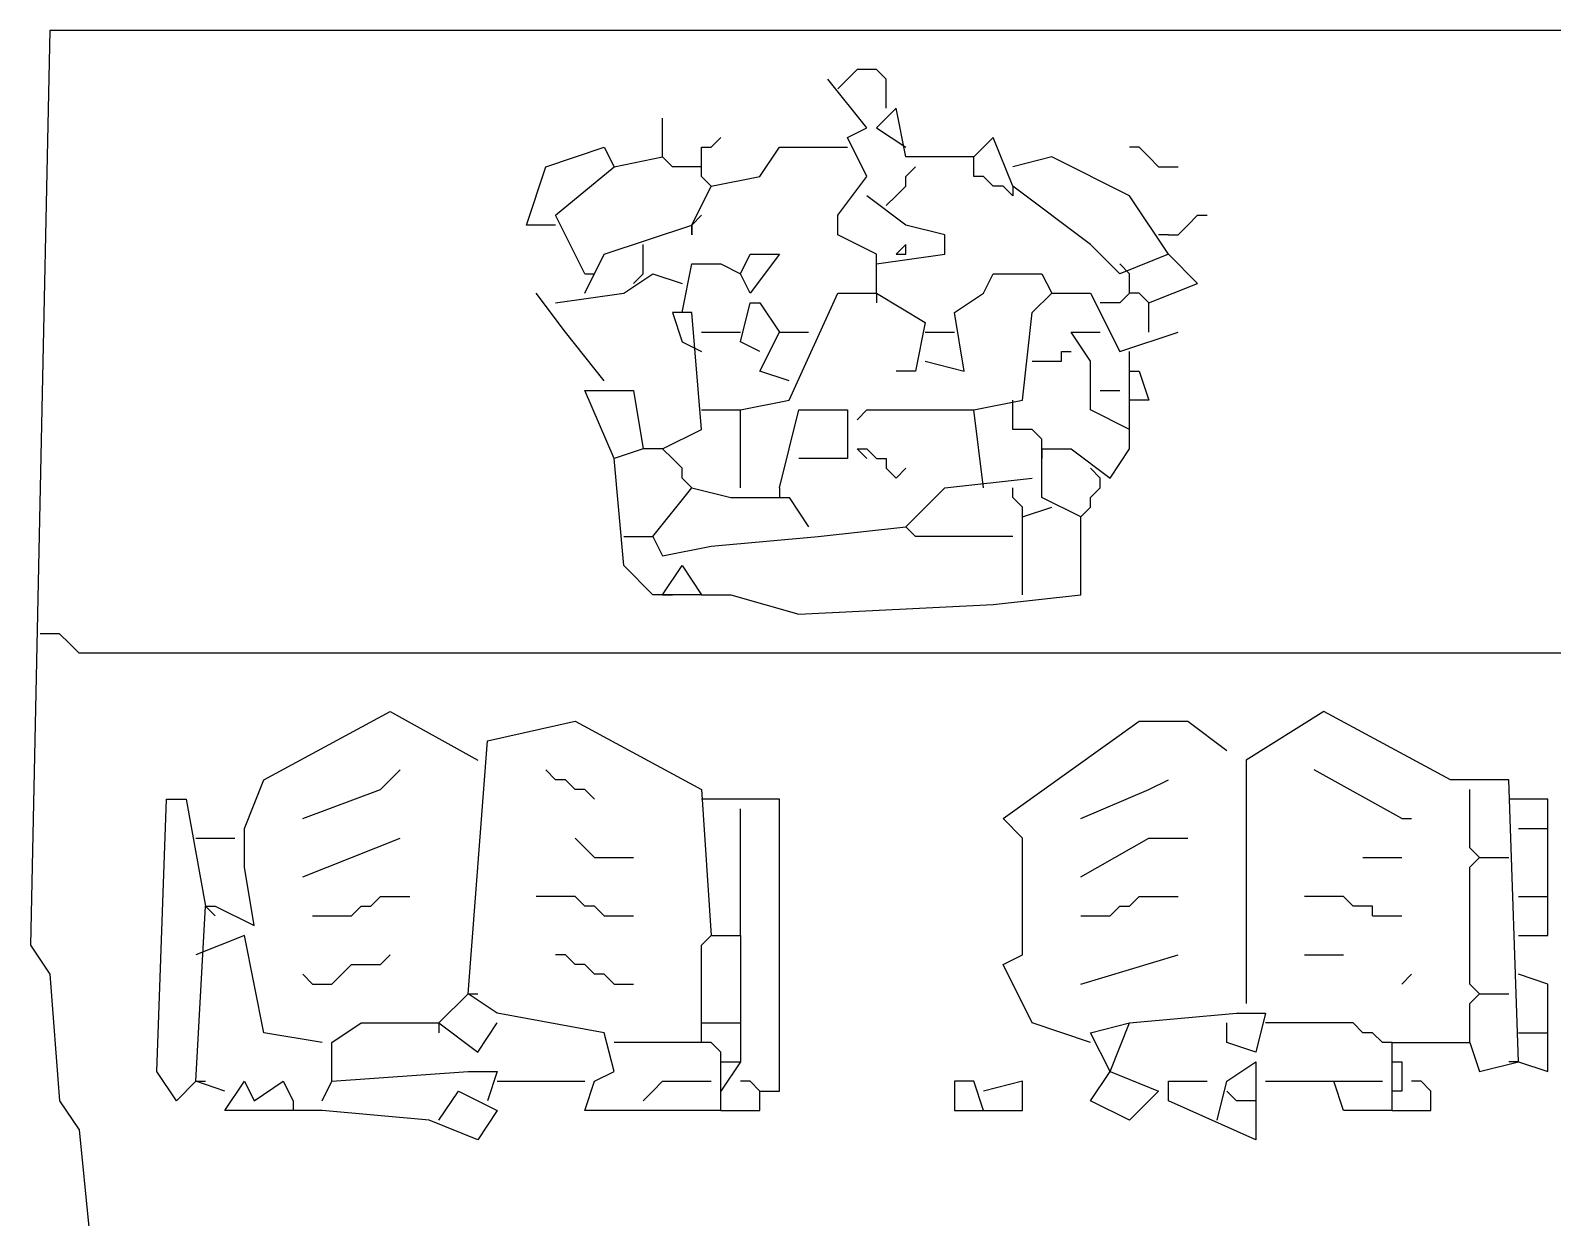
# Model space of a CAD drawing. Header units: inches. Extents: x 0.1 to 9.75, y 0.02 to 4.75.
# Drawn here: x 2.7472 to 2.9646, y 3.8569 to 4.0264 of the extents above; entities that cross this region are included whole.
import ezdxf

# ---------------------------------------------------------------- set-up
doc = ezdxf.new("R2010")
doc.units = ezdxf.units.IN
doc.header["$MEASUREMENT"] = 0
doc.layers.add('PFV', color=179, linetype='Continuous')

msp = doc.modelspace()

# ---------------------------------------------------------------- linework, layer by layer
at = {"layer": 'PFV', "color": 1}
for p, q in [((2.75, 4.026389), (2.747222, 3.895833)), ((2.981944, 4.026389), (2.75, 4.026389)), ((2.866667, 4.0125), (2.861111, 4.019444)), ((2.863889, 4.019444), (2.8625, 4.018056)), ((2.865278, 4.020833), (2.863889, 4.019444)), ((2.868056, 4.020833), (2.865278, 4.020833)), ((2.869444, 4.019444), (2.868056, 4.020833)), ((2.869444, 4.015278), (2.869444, 4.019444)), ((2.870833, 4.015278), (2.868056, 4.0125)), ((2.872222, 4.008333), (2.870833, 4.015278)), ((2.8375, 4.008333), (2.8375, 4.013889)), ((2.863889, 4.011111), (2.866667, 4.0125)), ((2.868056, 4.0125), (2.872222, 4.009722)), ((2.844444, 4.009722), (2.845833, 4.011111)), ((2.866667, 4.005556), (2.863889, 4.011111)), ((2.884722, 4.011111), (2.881944, 4.008333)), ((2.8875, 4.004167), (2.884722, 4.011111)), ((2.820833, 4.006944), (2.829167, 4.009722)), ((2.829167, 4.009722), (2.830556, 4.006944)), ((2.830556, 4.006944), (2.8375, 4.008333)), ((2.838889, 4.006944), (2.8375, 4.008333)), ((2.843056, 4.005556), (2.843056, 4.009722)), ((2.843056, 4.009722), (2.844444, 4.009722)), ((2.851389, 4.005556), (2.854167, 4.009722)), ((2.854167, 4.009722), (2.863889, 4.009722)), ((2.881944, 4.008333), (2.872222, 4.008333)), ((2.881944, 4.005556), (2.881944, 4.008333)), ((2.893056, 4.008333), (2.8875, 4.006944)), ((2.904167, 4.002778), (2.893056, 4.008333)), ((2.905556, 4.009722), (2.904167, 4.009722)), ((2.906944, 4.008333), (2.905556, 4.009722)), ((2.908333, 4.006944), (2.906944, 4.008333)), ((2.818056, 3.998611), (2.820833, 4.006944)), ((2.822222, 4), (2.830556, 4.006944)), ((2.843056, 4.006944), (2.838889, 4.006944)), ((2.872222, 4.005556), (2.873611, 4.006944)), ((2.908333, 4.006944), (2.911111, 4.006944)), ((2.841667, 3.998611), (2.844444, 4.004167)), ((2.844444, 4.004167), (2.843056, 4.005556)), ((2.844444, 4.004167), (2.851389, 4.005556)), ((2.8625, 4), (2.866667, 4.005556)), ((2.870833, 4.002778), (2.872222, 4.004167)), ((2.872222, 4.004167), (2.872222, 4.005556)), ((2.883333, 4.005556), (2.881944, 4.005556)), ((2.884722, 4.004167), (2.883333, 4.005556)), ((2.886111, 4.004167), (2.884722, 4.004167)), ((2.8875, 4.002778), (2.886111, 4.004167)), ((2.898611, 3.995833), (2.8875, 4.004167)), ((2.8875, 4.004167), (2.8875, 4.002778)), ((2.872222, 3.998611), (2.866667, 4.002778)), ((2.869444, 4.001389), (2.870833, 4.002778)), ((2.909722, 3.994444), (2.904167, 4.002778)), ((2.826389, 3.991667), (2.822222, 4)), ((2.841667, 3.998611), (2.843056, 4)), ((2.8625, 3.997222), (2.8625, 4)), ((2.9125, 3.998611), (2.913889, 4)), ((2.913889, 4), (2.915278, 4)), ((2.822222, 3.998611), (2.818056, 3.998611)), ((2.829167, 3.994444), (2.841667, 3.998611)), ((2.841667, 3.998611), (2.841667, 3.997222)), ((2.841667, 3.997222), (2.841667, 3.998611)), ((2.877778, 3.997222), (2.872222, 3.998611)), ((2.911111, 3.997222), (2.9125, 3.998611)), ((2.834722, 3.991667), (2.834722, 3.995833)), ((2.868056, 3.994444), (2.8625, 3.997222)), ((2.872222, 3.995833), (2.870833, 3.994444)), ((2.872222, 3.994444), (2.872222, 3.995833)), ((2.877778, 3.994444), (2.877778, 3.997222)), ((2.902778, 3.991667), (2.898611, 3.995833)), ((2.909722, 3.997222), (2.908333, 3.997222)), ((2.909722, 3.997222), (2.911111, 3.997222)), ((2.826389, 3.988889), (2.829167, 3.994444)), ((2.840278, 3.986111), (2.841667, 3.993056)), ((2.841667, 3.993056), (2.845833, 3.993056)), ((2.845833, 3.993056), (2.848611, 3.991667)), ((2.848611, 3.991667), (2.85, 3.994444)), ((2.85, 3.994444), (2.854167, 3.994444)), ((2.854167, 3.994444), (2.85, 3.988889)), ((2.868056, 3.988889), (2.868056, 3.994444)), ((2.868056, 3.993056), (2.877778, 3.994444)), ((2.870833, 3.994444), (2.872222, 3.994444)), ((2.909722, 3.994444), (2.902778, 3.991667)), ((2.904167, 3.991667), (2.902778, 3.993056)), ((2.913889, 3.990278), (2.909722, 3.994444)), ((2.826389, 3.991667), (2.827778, 3.991667)), ((2.831944, 3.988889), (2.836111, 3.991667)), ((2.834722, 3.991667), (2.833333, 3.990278)), ((2.836111, 3.991667), (2.840278, 3.990278)), ((2.85, 3.988889), (2.848611, 3.991667)), ((2.883333, 3.988889), (2.884722, 3.991667)), ((2.884722, 3.991667), (2.891667, 3.991667)), ((2.891667, 3.991667), (2.893056, 3.988889)), ((2.904167, 3.988889), (2.904167, 3.991667)), ((2.823611, 3.983333), (2.819444, 3.988889)), ((2.822222, 3.9875), (2.831944, 3.988889)), ((2.855556, 3.973611), (2.8625, 3.988889)), ((2.8625, 3.988889), (2.868056, 3.988889)), ((2.868056, 3.988889), (2.875, 3.984722)), ((2.868056, 3.988889), (2.868056, 3.9875)), ((2.879167, 3.986111), (2.883333, 3.988889)), ((2.890278, 3.986111), (2.893056, 3.988889)), ((2.893056, 3.988889), (2.898611, 3.988889)), ((2.898611, 3.988889), (2.902778, 3.980556)), ((2.904167, 3.988889), (2.902778, 3.9875)), ((2.905556, 3.988889), (2.904167, 3.988889)), ((2.906944, 3.9875), (2.905556, 3.988889)), ((2.906944, 3.9875), (2.913889, 3.990278)), ((2.848611, 3.981944), (2.85, 3.9875)), ((2.85, 3.9875), (2.851389, 3.9875)), ((2.851389, 3.9875), (2.854167, 3.983333)), ((2.902778, 3.9875), (2.9, 3.9875)), ((2.906944, 3.983333), (2.906944, 3.9875)), ((2.841667, 3.986111), (2.838889, 3.986111)), ((2.838889, 3.986111), (2.840278, 3.981944)), ((2.843056, 3.969444), (2.841667, 3.986111)), ((2.875, 3.984722), (2.873611, 3.977778)), ((2.880556, 3.977778), (2.879167, 3.986111)), ((2.888889, 3.973611), (2.890278, 3.986111)), ((2.829167, 3.976389), (2.823611, 3.983333)), ((2.843056, 3.983333), (2.848611, 3.983333)), ((2.851389, 3.977778), (2.854167, 3.983333)), ((2.854167, 3.983333), (2.858333, 3.983333)), ((2.875, 3.983333), (2.879167, 3.983333)), ((2.898611, 3.979167), (2.895833, 3.983333)), ((2.895833, 3.983333), (2.9, 3.983333)), ((2.902778, 3.980556), (2.911111, 3.983333)), ((2.840278, 3.981944), (2.843056, 3.980556)), ((2.851389, 3.980556), (2.848611, 3.981944)), ((2.894444, 3.979167), (2.894444, 3.980556)), ((2.894444, 3.980556), (2.895833, 3.980556)), ((2.904167, 3.977778), (2.904167, 3.980556)), ((2.855556, 3.976389), (2.851389, 3.977778)), ((2.873611, 3.977778), (2.870833, 3.977778)), ((2.875, 3.979167), (2.880556, 3.977778)), ((2.890278, 3.979167), (2.894444, 3.979167)), ((2.898611, 3.972222), (2.898611, 3.979167)), ((2.904167, 3.966667), (2.904167, 3.977778)), ((2.904167, 3.977778), (2.905556, 3.977778)), ((2.905556, 3.977778), (2.906944, 3.973611)), ((2.830556, 3.965278), (2.826389, 3.975)), ((2.826389, 3.975), (2.833333, 3.975)), ((2.833333, 3.975), (2.834722, 3.966667)), ((2.848611, 3.972222), (2.855556, 3.973611)), ((2.881944, 3.972222), (2.888889, 3.973611)), ((2.8875, 3.972222), (2.8875, 3.973611)), ((2.9, 3.975), (2.902778, 3.975)), ((2.906944, 3.973611), (2.904167, 3.973611)), ((2.843056, 3.972222), (2.848611, 3.972222)), ((2.848611, 3.961111), (2.848611, 3.972222)), ((2.854167, 3.961111), (2.856944, 3.972222)), ((2.856944, 3.972222), (2.863889, 3.972222)), ((2.863889, 3.972222), (2.863889, 3.965278)), ((2.865278, 3.970833), (2.866667, 3.972222)), ((2.866667, 3.972222), (2.881944, 3.972222)), ((2.883333, 3.961111), (2.881944, 3.972222)), ((2.8875, 3.969444), (2.8875, 3.972222)), ((2.904167, 3.969444), (2.898611, 3.972222)), ((2.8375, 3.966667), (2.843056, 3.969444)), ((2.890278, 3.969444), (2.8875, 3.969444)), ((2.891667, 3.968056), (2.890278, 3.969444)), ((2.891667, 3.966667), (2.891667, 3.968056)), ((2.834722, 3.966667), (2.830556, 3.965278)), ((2.831944, 3.95), (2.830556, 3.965278)), ((2.8375, 3.966667), (2.834722, 3.966667)), ((2.838889, 3.965278), (2.8375, 3.966667)), ((2.840278, 3.963889), (2.838889, 3.965278)), ((2.863889, 3.965278), (2.856944, 3.965278)), ((2.865278, 3.966667), (2.866667, 3.966667)), ((2.865278, 3.966667), (2.866667, 3.965278)), ((2.866667, 3.966667), (2.868056, 3.965278)), ((2.868056, 3.965278), (2.869444, 3.965278)), ((2.869444, 3.965278), (2.869444, 3.963889)), ((2.891667, 3.959722), (2.891667, 3.966667)), ((2.891667, 3.966667), (2.895833, 3.966667)), ((2.891667, 3.966667), (2.891667, 3.965278)), ((2.895833, 3.966667), (2.901389, 3.9625)), ((2.901389, 3.9625), (2.904167, 3.966667)), ((2.840278, 3.9625), (2.840278, 3.963889)), ((2.869444, 3.963889), (2.870833, 3.9625)), ((2.870833, 3.9625), (2.872222, 3.963889)), ((2.9, 3.9625), (2.898611, 3.963889)), ((2.836111, 3.954167), (2.841667, 3.961111)), ((2.841667, 3.961111), (2.840278, 3.9625)), ((2.841667, 3.961111), (2.847222, 3.959722)), ((2.854167, 3.961111), (2.854167, 3.959722)), ((2.872222, 3.955556), (2.877778, 3.961111)), ((2.877778, 3.961111), (2.890278, 3.9625)), ((2.8875, 3.959722), (2.8875, 3.961111)), ((2.898611, 3.959722), (2.9, 3.961111)), ((2.9, 3.961111), (2.9, 3.9625)), ((2.847222, 3.959722), (2.855556, 3.959722)), ((2.855556, 3.959722), (2.858333, 3.955556)), ((2.888889, 3.958333), (2.8875, 3.959722)), ((2.888889, 3.956944), (2.893056, 3.958333)), ((2.888889, 3.956944), (2.888889, 3.958333)), ((2.897222, 3.956944), (2.891667, 3.959722)), ((2.897222, 3.956944), (2.898611, 3.958333)), ((2.898611, 3.958333), (2.898611, 3.959722)), ((2.888889, 3.951389), (2.888889, 3.956944)), ((2.897222, 3.945833), (2.897222, 3.956944)), ((2.831944, 3.954167), (2.836111, 3.954167)), ((2.836111, 3.954167), (2.8375, 3.951389)), ((2.844444, 3.952778), (2.859722, 3.954167)), ((2.859722, 3.954167), (2.872222, 3.955556)), ((2.873611, 3.954167), (2.872222, 3.955556)), ((2.8875, 3.954167), (2.873611, 3.954167)), ((2.8375, 3.951389), (2.844444, 3.952778)), ((2.836111, 3.945833), (2.831944, 3.95)), ((2.8375, 3.945833), (2.840278, 3.95)), ((2.840278, 3.95), (2.843056, 3.945833)), ((2.888889, 3.945833), (2.888889, 3.951389)), ((2.843056, 3.945833), (2.836111, 3.945833)), ((2.8375, 3.945833), (2.838889, 3.945833)), ((2.843056, 3.945833), (2.847222, 3.945833)), ((2.847222, 3.945833), (2.856944, 3.943056)), ((2.884722, 3.944444), (2.897222, 3.945833)), ((2.856944, 3.943056), (2.884722, 3.944444)), ((2.751389, 3.940278), (2.748611, 3.940278)), ((2.752778, 3.938889), (2.751389, 3.940278)), ((2.754167, 3.9375), (2.752778, 3.938889)), ((2.977778, 3.9375), (2.754167, 3.9375)), ((2.780556, 3.919444), (2.798611, 3.929167)), ((2.798611, 3.929167), (2.811111, 3.922222)), ((2.8125, 3.925), (2.825, 3.927778)), ((2.825, 3.927778), (2.843056, 3.918056)), ((2.895833, 3.920833), (2.905556, 3.927778)), ((2.905556, 3.927778), (2.9125, 3.927778)), ((2.9125, 3.927778), (2.918056, 3.923611)), ((2.931944, 3.929167), (2.920833, 3.922222)), ((2.95, 3.919444), (2.931944, 3.929167)), ((2.809722, 3.888889), (2.8125, 3.925)), ((2.920833, 3.922222), (2.920833, 3.8875)), ((2.777778, 3.9125), (2.780556, 3.919444)), ((2.797222, 3.918056), (2.8, 3.920833)), ((2.822222, 3.919444), (2.820833, 3.920833)), ((2.823611, 3.919444), (2.822222, 3.919444)), ((2.825, 3.918056), (2.823611, 3.919444)), ((2.886111, 3.913889), (2.895833, 3.920833)), ((2.906944, 3.918056), (2.909722, 3.919444)), ((2.943056, 3.913889), (2.930556, 3.920833)), ((2.958333, 3.919444), (2.95, 3.919444)), ((2.959722, 3.879167), (2.958333, 3.919444)), ((2.786111, 3.913889), (2.797222, 3.918056)), ((2.826389, 3.918056), (2.825, 3.918056)), ((2.827778, 3.916667), (2.826389, 3.918056)), ((2.843056, 3.918056), (2.844444, 3.897222)), ((2.897222, 3.913889), (2.906944, 3.918056)), ((2.952778, 3.909722), (2.952778, 3.918056)), ((2.765278, 3.877778), (2.766667, 3.916667)), ((2.766667, 3.916667), (2.769444, 3.916667)), ((2.769444, 3.916667), (2.772222, 3.901389)), ((2.854167, 3.916667), (2.843056, 3.916667)), ((2.848611, 3.897222), (2.848611, 3.915278)), ((2.854167, 3.875), (2.854167, 3.916667)), ((2.959722, 3.916667), (2.958333, 3.916667)), ((2.963889, 3.916667), (2.959722, 3.916667)), ((2.963889, 3.897222), (2.963889, 3.916667)), ((2.888889, 3.911111), (2.886111, 3.913889)), ((2.943056, 3.913889), (2.944444, 3.913889)), ((2.770833, 3.911111), (2.776389, 3.911111)), ((2.777778, 3.906944), (2.777778, 3.9125)), ((2.786111, 3.905556), (2.8, 3.911111)), ((2.826389, 3.909722), (2.825, 3.911111)), ((2.888889, 3.904167), (2.888889, 3.911111)), ((2.897222, 3.905556), (2.906944, 3.911111)), ((2.906944, 3.911111), (2.9125, 3.911111)), ((2.959722, 3.9125), (2.963889, 3.9125)), ((2.827778, 3.908333), (2.826389, 3.909722)), ((2.827778, 3.908333), (2.833333, 3.908333)), ((2.9375, 3.908333), (2.943056, 3.908333)), ((2.954167, 3.908333), (2.952778, 3.909722)), ((2.952778, 3.906944), (2.954167, 3.908333)), ((2.954167, 3.908333), (2.958333, 3.908333)), ((2.779167, 3.898611), (2.777778, 3.906944)), ((2.952778, 3.890278), (2.952778, 3.906944)), ((2.888889, 3.894444), (2.888889, 3.904167)), ((2.795833, 3.901389), (2.797222, 3.902778)), ((2.797222, 3.902778), (2.801389, 3.902778)), ((2.825, 3.902778), (2.819444, 3.902778)), ((2.826389, 3.901389), (2.825, 3.902778)), ((2.904167, 3.901389), (2.905556, 3.902778)), ((2.905556, 3.902778), (2.911111, 3.902778)), ((2.934722, 3.902778), (2.929167, 3.902778)), ((2.936111, 3.901389), (2.934722, 3.902778)), ((2.959722, 3.902778), (2.963889, 3.902778)), ((2.770833, 3.876389), (2.772222, 3.901389)), ((2.772222, 3.901389), (2.773611, 3.901389)), ((2.772222, 3.901389), (2.773611, 3.9)), ((2.773611, 3.901389), (2.779167, 3.898611)), ((2.7875, 3.9), (2.793056, 3.9)), ((2.793056, 3.9), (2.794444, 3.901389)), ((2.794444, 3.901389), (2.795833, 3.901389)), ((2.827778, 3.901389), (2.826389, 3.901389)), ((2.829167, 3.9), (2.827778, 3.901389)), ((2.829167, 3.9), (2.833333, 3.9)), ((2.897222, 3.9), (2.901389, 3.9)), ((2.901389, 3.9), (2.902778, 3.901389)), ((2.902778, 3.901389), (2.904167, 3.901389)), ((2.938889, 3.901389), (2.936111, 3.901389)), ((2.938889, 3.9), (2.938889, 3.901389)), ((2.938889, 3.9), (2.943056, 3.9)), ((2.747222, 3.895833), (2.75, 3.891667)), ((2.777778, 3.897222), (2.770833, 3.894444)), ((2.780556, 3.883333), (2.777778, 3.897222)), ((2.843056, 3.895833), (2.844444, 3.897222)), ((2.843056, 3.881944), (2.843056, 3.895833)), ((2.844444, 3.897222), (2.848611, 3.897222)), ((2.848611, 3.897222), (2.848611, 3.879167)), ((2.959722, 3.897222), (2.963889, 3.897222)), ((2.791667, 3.891667), (2.793056, 3.893056)), ((2.793056, 3.893056), (2.797222, 3.893056)), ((2.797222, 3.893056), (2.798611, 3.894444)), ((2.823611, 3.894444), (2.822222, 3.894444)), ((2.825, 3.893056), (2.823611, 3.894444)), ((2.826389, 3.893056), (2.825, 3.893056)), ((2.827778, 3.891667), (2.826389, 3.893056)), ((2.886111, 3.893056), (2.888889, 3.894444)), ((2.890278, 3.884722), (2.886111, 3.893056)), ((2.897222, 3.890278), (2.911111, 3.894444)), ((2.929167, 3.894444), (2.934722, 3.894444)), ((2.75, 3.891667), (2.751389, 3.873611)), ((2.7875, 3.890278), (2.786111, 3.891667)), ((2.790278, 3.890278), (2.791667, 3.891667)), ((2.829167, 3.891667), (2.827778, 3.891667)), ((2.830556, 3.890278), (2.829167, 3.891667)), ((2.943056, 3.890278), (2.944444, 3.891667)), ((2.963889, 3.890278), (2.959722, 3.891667)), ((2.7875, 3.890278), (2.790278, 3.890278)), ((2.808333, 3.8875), (2.809722, 3.888889)), ((2.813889, 3.886111), (2.809722, 3.888889)), ((2.809722, 3.888889), (2.811111, 3.888889)), ((2.830556, 3.890278), (2.833333, 3.890278)), ((2.954167, 3.888889), (2.952778, 3.890278)), ((2.952778, 3.8875), (2.954167, 3.888889)), ((2.954167, 3.888889), (2.958333, 3.888889)), ((2.963889, 3.877778), (2.963889, 3.890278)), ((2.806944, 3.886111), (2.808333, 3.8875)), ((2.952778, 3.881944), (2.952778, 3.8875)), ((2.790278, 3.881944), (2.794444, 3.884722)), ((2.794444, 3.884722), (2.805556, 3.884722)), ((2.805556, 3.884722), (2.806944, 3.886111)), ((2.805556, 3.884722), (2.811111, 3.880556)), ((2.805556, 3.884722), (2.805556, 3.883333)), ((2.811111, 3.880556), (2.813889, 3.884722)), ((2.829167, 3.883333), (2.813889, 3.886111)), ((2.843056, 3.884722), (2.848611, 3.884722)), ((2.898611, 3.881944), (2.890278, 3.884722)), ((2.898611, 3.883333), (2.904167, 3.884722)), ((2.901389, 3.877778), (2.904167, 3.884722)), ((2.904167, 3.884722), (2.919444, 3.886111)), ((2.918056, 3.881944), (2.918056, 3.884722)), ((2.919444, 3.886111), (2.923611, 3.886111)), ((2.923611, 3.886111), (2.922222, 3.880556)), ((2.936111, 3.884722), (2.923611, 3.884722)), ((2.9375, 3.883333), (2.936111, 3.884722)), ((2.788889, 3.881944), (2.780556, 3.883333)), ((2.830556, 3.877778), (2.829167, 3.883333)), ((2.901389, 3.877778), (2.898611, 3.883333)), ((2.938889, 3.883333), (2.9375, 3.883333)), ((2.940278, 3.881944), (2.938889, 3.883333)), ((2.959722, 3.883333), (2.963889, 3.883333)), ((2.790278, 3.876389), (2.790278, 3.881944)), ((2.844444, 3.881944), (2.830556, 3.881944)), ((2.845833, 3.880556), (2.844444, 3.881944)), ((2.845833, 3.879167), (2.845833, 3.880556)), ((2.922222, 3.880556), (2.918056, 3.881944)), ((2.941667, 3.881944), (2.940278, 3.881944)), ((2.941667, 3.879167), (2.941667, 3.881944)), ((2.941667, 3.881944), (2.952778, 3.881944)), ((2.952778, 3.881944), (2.954167, 3.877778)), ((2.768056, 3.873611), (2.765278, 3.877778)), ((2.790278, 3.876389), (2.809722, 3.877778)), ((2.809722, 3.877778), (2.813889, 3.877778)), ((2.813889, 3.877778), (2.8125, 3.873611)), ((2.827778, 3.876389), (2.830556, 3.877778)), ((2.845833, 3.872222), (2.845833, 3.879167)), ((2.845833, 3.879167), (2.848611, 3.879167)), ((2.848611, 3.879167), (2.845833, 3.875)), ((2.898611, 3.873611), (2.901389, 3.877778)), ((2.901389, 3.877778), (2.908333, 3.875)), ((2.918056, 3.876389), (2.922222, 3.879167)), ((2.922222, 3.879167), (2.922222, 3.868056)), ((2.941667, 3.872222), (2.941667, 3.879167)), ((2.941667, 3.879167), (2.943056, 3.879167)), ((2.943056, 3.879167), (2.943056, 3.875)), ((2.954167, 3.877778), (2.959722, 3.879167)), ((2.959722, 3.879167), (2.958333, 3.879167)), ((2.959722, 3.879167), (2.963889, 3.877778)), ((2.770833, 3.876389), (2.768056, 3.873611)), ((2.775, 3.875), (2.770833, 3.876389)), ((2.770833, 3.876389), (2.772222, 3.876389)), ((2.775, 3.872222), (2.777778, 3.876389)), ((2.777778, 3.876389), (2.779167, 3.873611)), ((2.779167, 3.873611), (2.783333, 3.876389)), ((2.783333, 3.876389), (2.784722, 3.873611)), ((2.788889, 3.873611), (2.790278, 3.876389)), ((2.813889, 3.876389), (2.826389, 3.876389)), ((2.826389, 3.872222), (2.827778, 3.876389)), ((2.836111, 3.875), (2.8375, 3.876389)), ((2.8375, 3.876389), (2.844444, 3.876389)), ((2.85, 3.876389), (2.848611, 3.876389)), ((2.851389, 3.875), (2.85, 3.876389)), ((2.881944, 3.876389), (2.879167, 3.876389)), ((2.879167, 3.876389), (2.879167, 3.872222)), ((2.883333, 3.872222), (2.881944, 3.876389)), ((2.888889, 3.876389), (2.883333, 3.875)), ((2.888889, 3.872222), (2.888889, 3.876389)), ((2.909722, 3.873611), (2.909722, 3.876389)), ((2.909722, 3.876389), (2.915278, 3.876389)), ((2.916667, 3.870833), (2.918056, 3.876389)), ((2.923611, 3.876389), (2.933333, 3.876389)), ((2.934722, 3.872222), (2.933333, 3.876389)), ((2.933333, 3.876389), (2.940278, 3.876389)), ((2.945833, 3.876389), (2.944444, 3.876389)), ((2.947222, 3.875), (2.945833, 3.876389)), ((2.751389, 3.873611), (2.754167, 3.869444)), ((2.784722, 3.873611), (2.784722, 3.872222)), ((2.805556, 3.870833), (2.808333, 3.875)), ((2.808333, 3.875), (2.813889, 3.872222)), ((2.834722, 3.873611), (2.836111, 3.875)), ((2.851389, 3.872222), (2.851389, 3.875)), ((2.851389, 3.875), (2.854167, 3.875)), ((2.904167, 3.870833), (2.898611, 3.873611)), ((2.908333, 3.875), (2.904167, 3.870833)), ((2.922222, 3.868056), (2.909722, 3.873611)), ((2.919444, 3.873611), (2.918056, 3.875)), ((2.922222, 3.873611), (2.919444, 3.873611)), ((2.943056, 3.875), (2.941667, 3.875)), ((2.947222, 3.872222), (2.947222, 3.875)), ((2.788889, 3.872222), (2.775, 3.872222)), ((2.804167, 3.870833), (2.788889, 3.872222)), ((2.813889, 3.872222), (2.811111, 3.868056)), ((2.830556, 3.872222), (2.826389, 3.872222)), ((2.836111, 3.872222), (2.830556, 3.872222)), ((2.845833, 3.872222), (2.836111, 3.872222)), ((2.845833, 3.872222), (2.851389, 3.872222)), ((2.879167, 3.872222), (2.888889, 3.872222)), ((2.941667, 3.872222), (2.934722, 3.872222)), ((2.941667, 3.872222), (2.947222, 3.872222)), ((2.754167, 3.869444), (2.755556, 3.855556)), ((2.811111, 3.868056), (2.804167, 3.870833))]:
    msp.add_line(p, q, dxfattribs=at)

doc.saveas('drawing.dxf')
